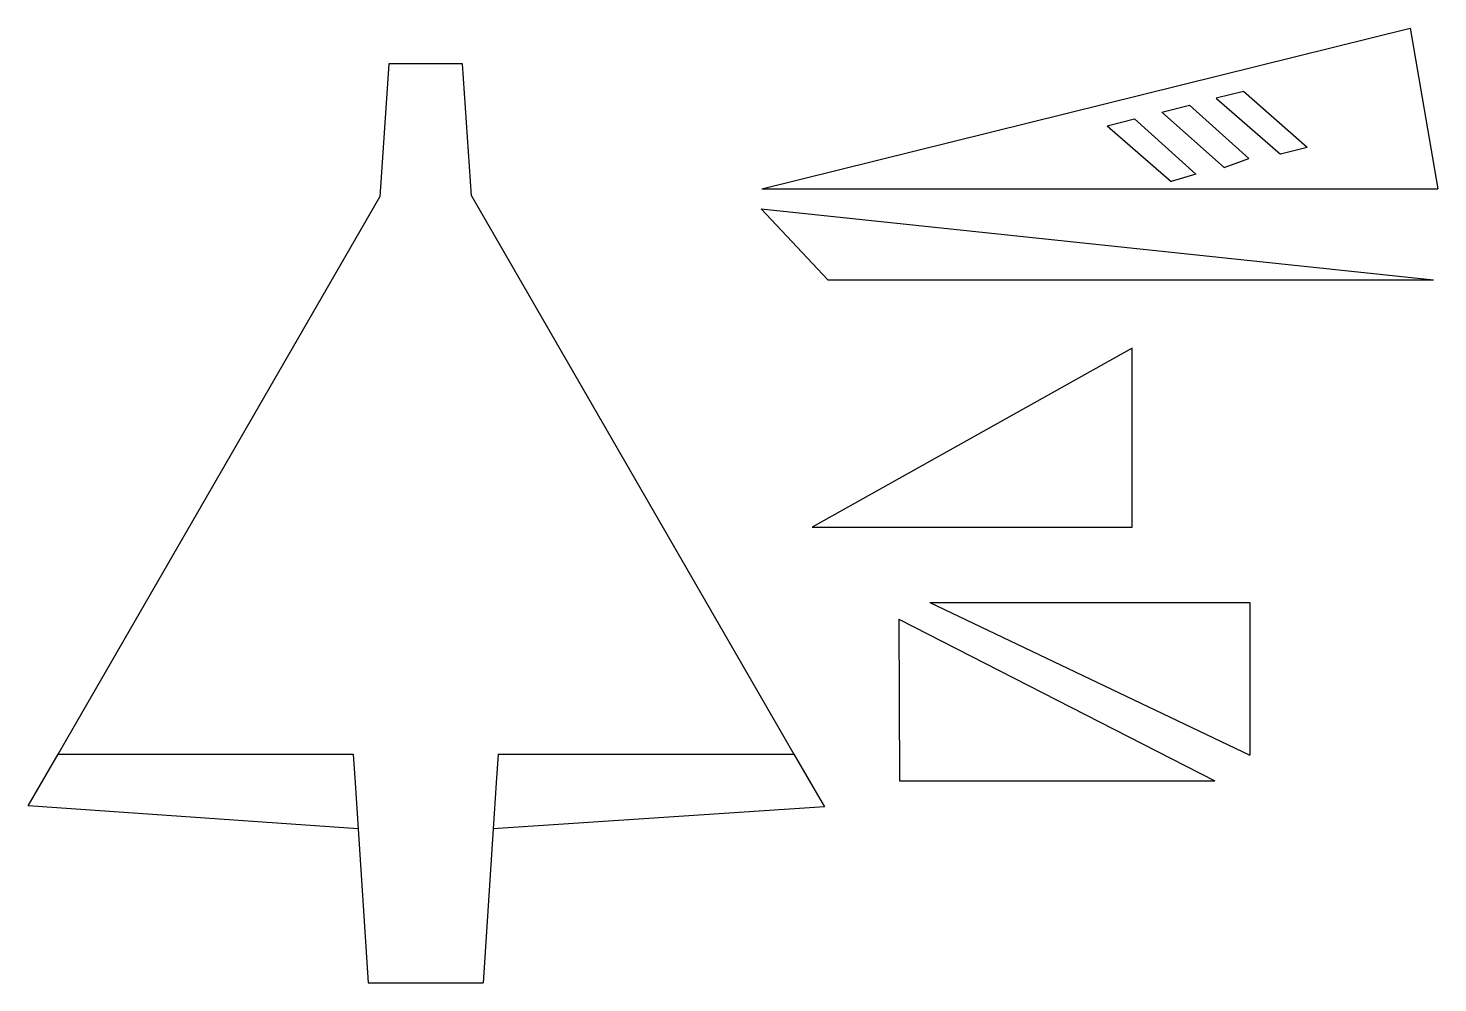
# Model space of a CAD drawing. Header units: metres. Extents: x -763 to -149, y 23 to 438.
import ezdxf

# ---------------------------------------------------------------- set-up
doc = ezdxf.new("R2010")
doc.units = ezdxf.units.M

msp = doc.modelspace()

# ---------------------------------------------------------------- linework, layer by layer
at = {"layer": 'Layer0'}
for p, q in [((-605.6, 422.94), (-609.56, 365.15)), ((-573.6, 422.94), (-605.6, 422.94)), ((-569.67, 365.57), (-573.6, 422.94)), ((-749.68, 122.44), (-609.56, 365.15)), ((-569.67, 365.57), (-429.31, 122.44)), ((-762.67, 99.94), (-749.68, 122.44)), ((-749.68, 122.44), (-621.14, 122.44)), ((-621.14, 122.44), (-620.32, 109.94)), ((-558.06, 122.44), (-558.89, 109.94)), ((-558.06, 122.44), (-429.31, 122.44)), ((-429.31, 122.44), (-416.07, 99.51)), ((-620.32, 109.94), (-619.01, 89.98)), ((-558.89, 109.94), (-560.2, 89.9)), ((-619.01, 89.98), (-762.67, 99.94)), ((-416.07, 99.51), (-560.2, 89.9)), ((-619.01, 89.98), (-614.6, 22.94)), ((-560.2, 89.9), (-564.6, 22.94)), ((-614.6, 22.94), (-564.6, 22.94))]:
    msp.add_line(p, q, dxfattribs=at)
at = {"layer": 'LeftRearLower-a'}
for p, q in [((-383.62, 181.19), (-246.13, 110.9)), ((-383.62, 181.19), (-383.42, 110.9)), ((-383.42, 110.9), (-345.84, 110.9)), ((-345.84, 110.9), (-333.32, 110.9)), ((-333.32, 110.9), (-313.31, 110.9)), ((-313.31, 110.9), (-246.13, 110.9))]:
    msp.add_line(p, q, dxfattribs=at)
at = {"layer": 'LowerFrontLeft-b'}
for p, q in [((-443.61, 359.86), (-150.89, 329.02)), ((-443.61, 359.86), (-414.5, 329.02)), ((-414.5, 329.02), (-297.49, 329.02)), ((-297.49, 329.02), (-150.89, 329.02))]:
    msp.add_line(p, q, dxfattribs=at)
at = {"layer": 'TailLeft-a'}
for p, q in [((-282.1, 299.24), (-421.43, 221.24)), ((-282.1, 221.24), (-282.1, 299.24)), ((-421.43, 221.24), (-282.1, 221.24))]:
    msp.add_line(p, q, dxfattribs=at)
at = {"layer": 'UpperLeftFront-a'}
for p, q in [((-443.34, 368.51), (-161.04, 438.49)), ((-161.04, 438.49), (-149, 368.51)), ((-233.6, 410.86), (-245.44, 407.96, 0)), ((-245.44, 407.96, 0), (-245.38, 407.91, 0)), ((-245.38, 407.91, 0), (-217.49, 383.68)), ((-205.84, 386.57), (-233.6, 410.86)), ((-292.94, 396), (-281.03, 398.99)), ((-254.32, 374.97), (-281.03, 398.99)), ((-269.09, 401.97), (-257.07, 404.91)), ((-269.09, 401.97), (-241.97, 377.86)), ((-257.07, 404.91), (-231.28, 381.7)), ((-292.94, 396), (-265.04, 371.78)), ((-241.97, 377.86), (-231.28, 381.7)), ((-205.84, 386.57), (-217.49, 383.68)), ((-254.32, 374.97), (-265.04, 371.78)), ((-443.34, 368.51), (-149, 368.51))]:
    msp.add_line(p, q, dxfattribs=at)
at = {"layer": 'UpperRearLeft-b'}
for p, q in [((-370.17, 188.55), (-230.84, 188.55)), ((-370.17, 188.55), (-230.84, 121.97)), ((-230.84, 188.55), (-230.84, 121.97))]:
    msp.add_line(p, q, dxfattribs=at)

doc.saveas('drawing.dxf')
